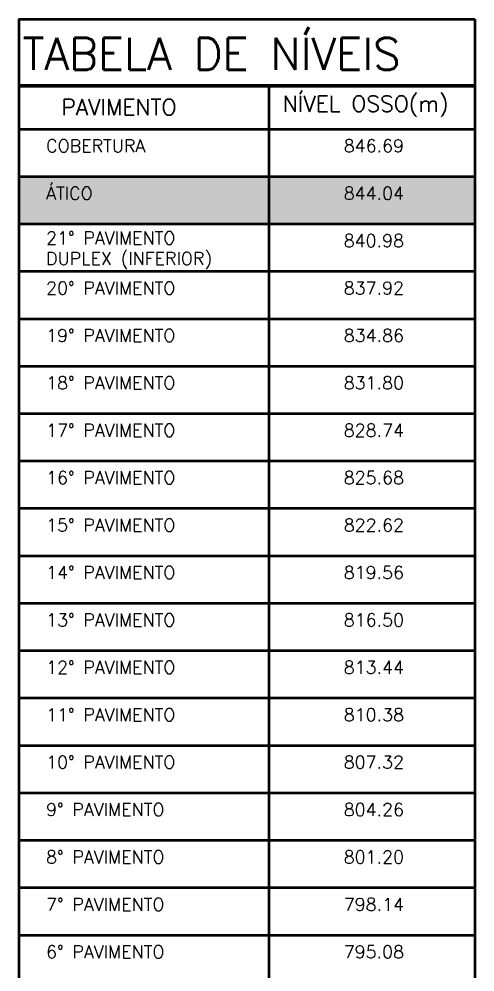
# Model space of a CAD drawing. Header units: millimetres. Extents: x -2368 to 4502, y -2283 to 2217.
# Drawn here: x 3241 to 3527, y -1694 to -1097 of the extents above; entities that cross this region are included whole.
import ezdxf

# ---------------------------------------------------------------- set-up
doc = ezdxf.new("R2010")
doc.units = ezdxf.units.MM
doc.header["$LTSCALE"] = 50
doc.layers.add('ARQ-ANO-TXT', color=2, linetype='Continuous', lineweight=9)
doc.layers.add('ARQ-DET', color=1, linetype='Continuous', lineweight=9)
doc.layers.add('F-AUX', color=2, linetype='Continuous')
doc.styles.add('ROMANS', font='romans.shx')

# ---------------------------------------------------------------- blocks, each defined once
blk = doc.blocks.new('A$C037E4E7A')
h = blk.add_hatch(color=253)
h.dxf.hatch_style = 1
h.paths.add_polyline_path([(285.3, 987.5), (0, 987.5), (0, 957.81), (285.3, 957.81)])
at = {"layer": 'ARQ-DET', "lineweight": 50}
for p, q in [((285.3, 1086.05), (285.3, 0)), ((156.25, 1044.28), (156.25, 0)), ((0, 1017.19), (285.3, 1017.19)), ((0, 987.5), (285.3, 987.5)), ((0, 957.81), (285.3, 957.81)), ((0, 928.13), (285.3, 928.13)), ((0, 898.44), (285.3, 898.44)), ((0, 868.75), (285.3, 868.75)), ((0, 839.06), (285.3, 839.06)), ((0, 809.38), (285.3, 809.38)), ((0, 779.69), (285.3, 779.69)), ((0, 750), (285.3, 750)), ((0, 720.31), (285.3, 720.31)), ((0, 690.63), (285.3, 690.63)), ((0, 660.94), (285.3, 660.94)), ((0, 631.25), (285.3, 631.25)), ((0, 601.56), (285.3, 601.56)), ((0, 571.88), (285.3, 571.88)), ((0, 542.19), (285.3, 542.19)), ((0, 512.5), (285.3, 512.5))]:
    blk.add_line(p, q, dxfattribs=at)
at = {"layer": 'ARQ-DET', "lineweight": 70}
blk.add_line((0, 1044.28), (285.3, 1044.28), dxfattribs=at)
at = {"layer": 'ARQ-DET', "lineweight": 50}
blk.add_lwpolyline([(285.3, 0), (0, 0), (0, 1086.05), (285.3, 1086.05)], dxfattribs=at)
at = {"layer": 'ARQ-ANO-TXT', "color": 4, "lineweight": 20, "insert": (2.18, 1074.22), "char_height": 20, "width": 545.4231, "attachment_point": 1, "style": 'ROMANS'}
blk.add_mtext('TABELA DE NÍVEIS ', dxfattribs=at)
at = {"layer": 'ARQ-ANO-TXT', "color": 4, "char_height": 10, "attachment_point": 1, "style": 'ROMANS'}
for s, insert, width in [('NÍVEL OSSO(m)', (165.08, 1038.06), 127.8692), ('PAVIMENTO', (26.57, 1035.91), 124.2616)]:
    blk.add_mtext(s, dxfattribs=dict(at, insert=insert, width=width))
at = {"layer": 'F-AUX', "char_height": 8, "attachment_point": 1, "style": 'ROMANS'}
for s, insert, width in [('COBERTURA', (16.92, 1010.68), 88.5865), ('846.69', (203.18, 1010.68), 44.0928), ('ÁTICO', (16.92, 980.99), 43.2911), ('844.04', (203.18, 980.99), 44.0928), ('21° PAVIMENTO', (16.92, 952.97), 110.6329), ('840.98', (203.18, 951.3), 44.0928), ('DUPLEX (INFERIOR)', (16.92, 940.1), 139.3294), ('20° PAVIMENTO', (16.92, 921.61), 110.6329), ('837.92', (203.18, 921.61), 44.0928), ('19° PAVIMENTO', (16.92, 891.93), 110.6329), ('834.86', (203.18, 891.93), 44.0928), ('18° PAVIMENTO', (16.92, 862.24), 110.6329), ('831.80', (203.18, 862.24), 44.0928), ('17° PAVIMENTO', (16.92, 832.55), 110.6329), ('828.74', (203.18, 832.55), 44.0928), ('16° PAVIMENTO', (16.92, 802.86), 110.6329), ('825.68', (203.18, 802.86), 44.0928), ('15° PAVIMENTO', (16.92, 773.18), 110.6329), ('822.62', (203.18, 773.18), 44.0928), ('14° PAVIMENTO', (16.92, 743.49), 110.6329), ('819.56', (203.18, 743.49), 44.0928), ('13° PAVIMENTO', (16.92, 713.8), 110.6329), ('816.50', (203.18, 713.8), 44.0928), ('12° PAVIMENTO', (16.92, 684.11), 110.6329), ('813.44', (203.18, 684.11), 44.0928), ('11° PAVIMENTO', (16.92, 654.43), 110.6329), ('810.38', (203.18, 654.43), 44.0928), ('10° PAVIMENTO', (16.92, 624.74), 110.6329), ('807.32', (203.18, 624.74), 44.0928), ('9° PAVIMENTO', (16.92, 595.05), 102.616), ('804.26', (203.18, 595.05), 44.0928), ('8° PAVIMENTO', (16.92, 565.36), 102.616), ('801.20', (203.18, 565.36), 44.0928), ('7° PAVIMENTO', (16.92, 535.68), 102.616), ('798.14', (203.18, 535.68), 44.0928), ('6° PAVIMENTO', (16.92, 505.99), 102.616), ('795.08', (203.18, 505.99), 44.0928)]:
    blk.add_mtext(s, dxfattribs=dict(at, insert=insert, width=width))

msp = doc.modelspace()

# ---------------------------------------------------------------- block references
msp.add_blockref('A$C037E4E7A', (3241.419, -2182.993))

doc.saveas('drawing.dxf')
